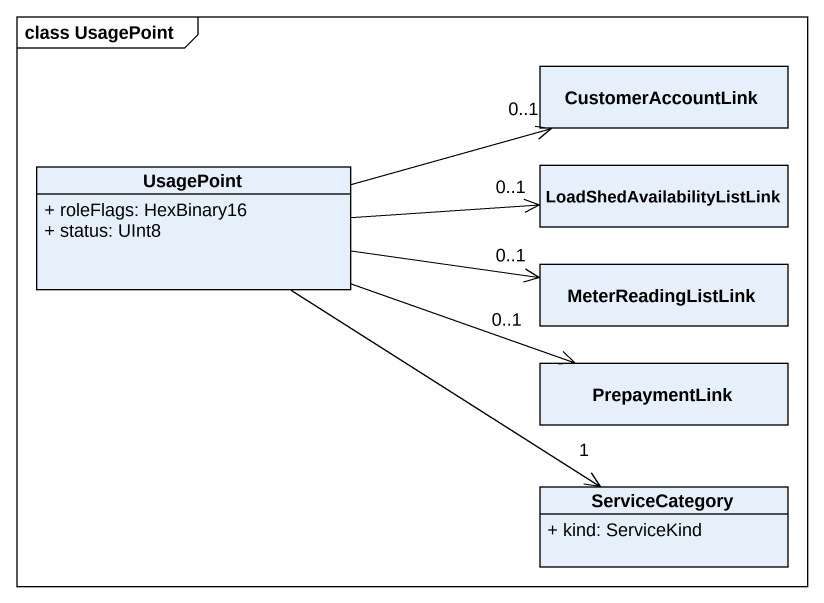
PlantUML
@startuml
mainframe class UsagePoint
hide circle
hide empty members
skinparam classAttributeIconSize 0
class CustomerAccountLink
class UsagePoint {
  + roleFlags: HexBinary16
  + status: UInt8
}
class LoadShedAvailabilityListLink
class MeterReadingListLink
class PrepaymentLink
class ServiceCategory {
  + kind: ServiceKind
}
UsagePoint -right-> "0..1" CustomerAccountLink
UsagePoint -right-> "0..1" LoadShedAvailabilityListLink
UsagePoint -right-> "0..1" MeterReadingListLink
UsagePoint -right-> "0..1" PrepaymentLink
UsagePoint --> "1" ServiceCategory
@enduml
